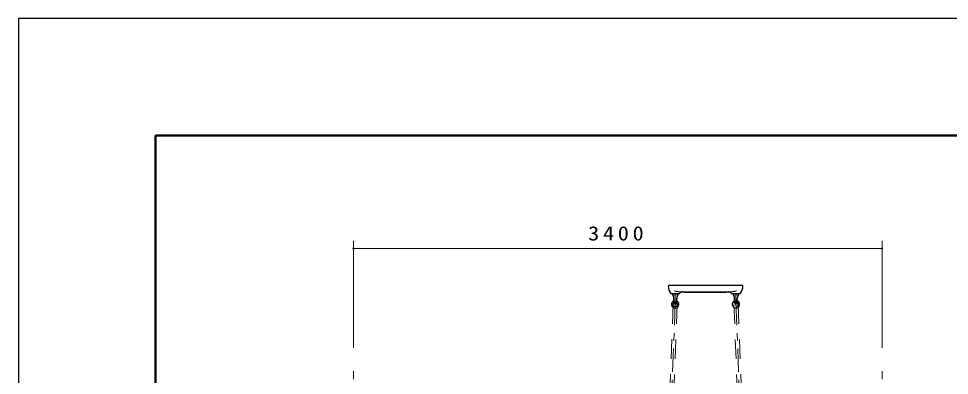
# Model space of a CAD drawing. Units: millimetres on the paper, with parts at other scales. Extents: x 197 to 617, y 140 to 437.
# Drawn here: x 196.6 to 316.3, y 391.1 to 436.9 of the extents above; entities that cross this region are included whole.
import ezdxf

# ---------------------------------------------------------------- set-up
doc = ezdxf.new("R2010")
doc.units = ezdxf.units.MM
doc.linetypes.add('USER1', pattern=[4.5, 2.5, -2])
doc.linetypes.add('USER2', pattern=[6, 3, -1, 1, -1])
for name, color, linetype, lineweight in [('A3図枠', 140, 'Continuous', 50), ('線', 2, 'Continuous', 25), ('補助', 2, 'Continuous', 13)]:
    doc.layers.add(name, color=color, linetype=linetype, lineweight=lineweight)
doc.styles.add('ＭＳ ゴシック', font='')
doc.styles.get('ＭＳ ゴシック').set_extended_font_data('MS Gothic')

# ---------------------------------------------------------------- blocks, each defined once
blk = doc.blocks.new('dimension_origin')
at = {"color": 0, "linetype": 'Continuous', "lineweight": -2}
blk.add_circle((0, 0), 1.25, dxfattribs=at)

msp = doc.modelspace()

# ---------------------------------------------------------------- linework, layer by layer
at = {"layer": 'A3図枠', "color": 7}
for p, q in [((599.181, 421.877), (214.181, 421.877)), ((214.181, 421.877), (214.181, 154.877))]:
    msp.add_line(p, q, dxfattribs=at)
at = {"layer": '線', "color": 131}
for p, q in [((289.721, 402.599), (280.241, 402.599)), ((280.506, 401.599), (281.603, 401.599)), ((281.316, 401.599), (281.355, 401.599)), ((281.841, 401.799), (288.12, 401.799)), ((282.281, 401.766), (282.276, 401.779)), ((282.291, 401.759), (282.391, 401.759)), ((282.391, 401.759), (287.57, 401.759)), ((287.57, 401.759), (287.671, 401.759)), ((287.685, 401.779), (287.68, 401.766)), ((288.358, 401.599), (289.455, 401.599)), ((288.606, 401.599), (288.646, 401.599))]:
    msp.add_line(p, q, dxfattribs=at)
at = {"layer": '線', "color": 7, "lineweight": 13}
for p, q in [((281.407, 401.599), (280.755, 401.599)), ((280.813, 401.399), (281.081, 401.385)), ((281.348, 401.399), (281.081, 401.385)), ((288.555, 401.599), (289.207, 401.599)), ((288.613, 401.399), (288.881, 401.385)), ((289.148, 401.399), (288.881, 401.385))]:
    msp.add_line(p, q, dxfattribs=at)
at = {"layer": '線', "linetype": 'USER2', "lineweight": 13}
for p, q in [((281.081, 401.599), (281.081, 400.219)), ((288.881, 401.599), (288.881, 400.219))]:
    msp.add_line(p, q, dxfattribs=at)
at = {"layer": '線', "color": 4, "linetype": 'USER1', "lineweight": 13}
for p, q in [((280.804, 400.209), (279.416, 363.95)), ((281.334, 400.189), (279.945, 363.93)), ((288.627, 400.189), (290.016, 363.93)), ((289.157, 400.209), (290.545, 363.95))]:
    msp.add_line(p, q, dxfattribs=at)
at = {"layer": '線', "color": 1, "linetype": 'USER2', "lineweight": 13}
for p, q in [((281.081, 400.499), (279.681, 363.94)), ((288.881, 400.499), (290.281, 363.94)), ((239.681, 332.59), (239.681, 392.59)), ((307.681, 332.59), (307.681, 392.59))]:
    msp.add_line(p, q, dxfattribs=at)
at = {"layer": '線', "color": 7}
for p, q in [((280.941, 400.349), (280.897, 400.929)), ((281.22, 400.349), (281.264, 400.929)), ((288.741, 400.349), (288.697, 400.929)), ((289.02, 400.349), (289.064, 400.929))]:
    msp.add_line(p, q, dxfattribs=at)
msp.add_lwpolyline([(196.588, 139.92), (616.697, 139.92), (616.697, 436.915), (196.588, 436.915)], close=True, dxfattribs=at)
at = {"layer": '線', "color": 131}
for centre, radius, start, end in [((280.241, 402.539), 0.06, 90, 180), ((281.781, 402.539), 1.6, 180, 215.23442), ((288.181, 402.539), 1.6, 324.76558, 0), ((289.721, 402.539), 0.06, 0, 90), ((280.506, 401.639), 0.04, 215.23442, 270), ((281.603, 401.639), 0.04, 270, 316.56746), ((282.068, 401.199), 0.6, 90, 136.56746), ((282.248, 401.769), 0.03, 20, 90), ((282.291, 401.769), 0.01, 200, 270), ((287.671, 401.769), 0.01, 270, 340), ((287.713, 401.769), 0.03, 90, 160), ((287.893, 401.199), 0.6, 43.43254, 90), ((288.358, 401.639), 0.04, 223.43254, 270), ((289.455, 401.639), 0.04, 270, 324.76558)]:
    msp.add_arc(centre, radius, start, end, dxfattribs=at)
at = {"layer": '線', "color": 7}
for centre, radius, start, end in [((281.065, 401.575), 0.335, 180, 205.63379), ((279.501, 400.825), 1.4, 4.29132, 25.63379), ((282.66, 400.825), 1.4, 154.36621, 175.70868), ((281.096, 401.575), 0.335, 335.02728, 0), ((288.865, 401.575), 0.335, 180, 204.97272), ((287.301, 400.825), 1.4, 4.29132, 25.63379), ((290.46, 400.825), 1.4, 154.36621, 175.70868), ((288.896, 401.575), 0.335, 334.36621, 0), ((281.074, 400.199), 0.48, 106.40431, 267.86271), ((281.074, 400.199), 0.3, 113.79504, 267.86271), ((281.081, 400.359), 0.14, 184.29132, 355.70868), ((281.074, 400.199), 0.48, 267.86271, 71.95745), ((281.074, 400.199), 0.3, 267.86271, 63.47196), ((288.887, 400.199), 0.48, 108.04255, 272.13729), ((288.881, 400.359), 0.14, 184.29132, 355.70868), ((288.887, 400.199), 0.3, 272.13729, 66.20496), ((288.887, 400.199), 0.48, 272.13729, 73.59569)]:
    msp.add_arc(centre, radius, start, end, dxfattribs=at)
at = {"layer": '線', "color": 7, "lineweight": 13}
for centre, radius, start, end in [((280.755, 401.575), 0.024, 90, 180), ((280.816, 401.459), 0.06, 204.97272, 270), ((281.345, 401.459), 0.06, 270, 335.02728), ((281.407, 401.575), 0.024, 0, 90), ((288.555, 401.575), 0.024, 90, 180), ((288.616, 401.459), 0.06, 204.97272, 270), ((289.145, 401.459), 0.06, 270, 335.02728), ((289.207, 401.575), 0.024, 0, 90)]:
    msp.add_arc(centre, radius, start, end, dxfattribs=at)
at = {"layer": '線', "color": 7, "linetype": 'USER1', "lineweight": 13}
for centre in [(281.081, 400.359), (288.881, 400.359)]:
    msp.add_arc(centre, 0.14, 355.70868, 184.29132, dxfattribs=at)
at = {"layer": '線', "color": 131, "lineweight": 13}
for points, knots in [([(281.633, 401.811), (281.629, 401.811), (281.626, 401.812), (281.623, 401.812), (281.619, 401.812), (281.616, 401.813), (281.613, 401.813), (281.61, 401.813), (281.606, 401.814), (281.603, 401.814), (281.6, 401.815), (281.596, 401.815), (281.593, 401.815), (281.59, 401.816), (281.586, 401.816), (281.583, 401.816), (281.58, 401.817), (281.577, 401.817), (281.573, 401.818), (281.57, 401.818), (281.567, 401.818), (281.563, 401.819), (281.56, 401.819), (281.557, 401.82), (281.554, 401.82), (281.55, 401.82), (281.547, 401.821), (281.544, 401.821), (281.54, 401.822), (281.537, 401.822), (281.534, 401.823), (281.531, 401.823), (281.527, 401.823), (281.524, 401.824), (281.521, 401.824), (281.517, 401.825), (281.514, 401.825), (281.511, 401.826), (281.508, 401.826), (281.504, 401.826), (281.501, 401.827), (281.498, 401.827), (281.495, 401.828), (281.491, 401.828), (281.488, 401.829), (281.485, 401.829), (281.481, 401.83), (281.478, 401.83), (281.475, 401.831), (281.472, 401.831), (281.468, 401.832), (281.465, 401.832), (281.462, 401.833), (281.458, 401.833), (281.455, 401.834), (281.452, 401.834), (281.449, 401.835), (281.445, 401.835), (281.442, 401.836), (281.439, 401.836), (281.436, 401.837), (281.432, 401.837), (281.429, 401.838), (281.426, 401.838), (281.422, 401.839), (281.419, 401.839), (281.416, 401.84), (281.413, 401.84), (281.409, 401.841), (281.406, 401.841), (281.403, 401.842), (281.4, 401.842), (281.396, 401.843), (281.393, 401.843), (281.39, 401.844), (281.387, 401.844), (281.383, 401.845), (281.38, 401.845), (281.377, 401.846), (281.373, 401.846), (281.37, 401.847), (281.367, 401.848), (281.364, 401.848), (281.36, 401.849), (281.357, 401.849), (281.354, 401.85), (281.351, 401.85), (281.347, 401.851), (281.344, 401.851), (281.341, 401.852), (281.338, 401.853), (281.334, 401.853), (281.331, 401.854), (281.328, 401.854), (281.324, 401.855), (281.321, 401.855), (281.318, 401.856), (281.315, 401.857), (281.311, 401.857), (281.308, 401.858), (281.305, 401.858), (281.302, 401.859), (281.298, 401.859), (281.295, 401.86), (281.292, 401.861), (281.289, 401.861), (281.285, 401.862), (281.282, 401.862), (281.279, 401.863), (281.276, 401.864), (281.272, 401.864), (281.269, 401.865), (281.266, 401.865), (281.263, 401.866), (281.259, 401.867), (281.256, 401.867), (281.253, 401.868), (281.25, 401.868), (281.246, 401.869), (281.243, 401.87), (281.24, 401.87), (281.237, 401.871), (281.233, 401.871), (281.23, 401.872), (281.227, 401.873), (281.224, 401.873), (281.22, 401.874), (281.217, 401.875), (281.214, 401.875), (281.211, 401.876), (281.207, 401.876), (281.204, 401.877), (281.201, 401.878), (281.197, 401.878), (281.194, 401.879), (281.191, 401.88), (281.188, 401.88), (281.185, 401.881), (281.181, 401.882), (281.178, 401.882), (281.175, 401.883), (281.172, 401.883), (281.168, 401.884), (281.165, 401.885), (281.162, 401.885), (281.159, 401.886), (281.155, 401.887), (281.152, 401.887), (281.149, 401.888), (281.146, 401.889), (281.142, 401.889), (281.139, 401.89), (281.136, 401.891), (281.133, 401.891), (281.129, 401.892), (281.126, 401.893), (281.123, 401.893), (281.12, 401.894), (281.116, 401.895), (281.113, 401.895), (281.11, 401.896), (281.107, 401.897), (281.103, 401.897), (281.1, 401.898), (281.097, 401.899), (281.094, 401.899), (281.09, 401.9), (281.087, 401.901), (281.084, 401.901), (281.081, 401.902), (281.077, 401.903), (281.074, 401.903), (281.071, 401.904), (281.068, 401.905), (281.064, 401.905), (281.061, 401.906), (281.058, 401.907), (281.055, 401.907), (281.052, 401.908), (281.048, 401.909), (281.045, 401.909), (281.042, 401.91), (281.039, 401.911), (281.035, 401.912), (281.032, 401.912), (281.029, 401.913), (281.026, 401.914), (281.022, 401.914), (281.019, 401.915), (281.016, 401.916), (281.013, 401.916), (281.009, 401.917), (281.006, 401.918), (281.003, 401.918), (281, 401.919), (280.996, 401.92), (280.993, 401.921), (280.99, 401.921), (280.987, 401.922)], [0, 0, 0, 0, 1, 1, 1, 2, 2, 2, 3, 3, 3, 4, 4, 4, 5, 5, 5, 6, 6, 6, 7, 7, 7, 8, 8, 8, 9, 9, 9, 10, 10, 10, 11, 11, 11, 12, 12, 12, 13, 13, 13, 14, 14, 14, 15, 15, 15, 16, 16, 16, 17, 17, 17, 18, 18, 18, 19, 19, 19, 20, 20, 20, 21, 21, 21, 22, 22, 22, 23, 23, 23, 24, 24, 24, 25, 25, 25, 26, 26, 26, 27, 27, 27, 28, 28, 28, 29, 29, 29, 30, 30, 30, 31, 31, 31, 32, 32, 32, 33, 33, 33, 34, 34, 34, 35, 35, 35, 36, 36, 36, 37, 37, 37, 38, 38, 38, 39, 39, 39, 40, 40, 40, 41, 41, 41, 42, 42, 42, 43, 43, 43, 44, 44, 44, 45, 45, 45, 46, 46, 46, 47, 47, 47, 48, 48, 48, 49, 49, 49, 50, 50, 50, 51, 51, 51, 52, 52, 52, 53, 53, 53, 54, 54, 54, 55, 55, 55, 56, 56, 56, 57, 57, 57, 58, 58, 58, 59, 59, 59, 60, 60, 60, 61, 61, 61, 62, 62, 62, 63, 63, 63, 64, 64, 64, 65, 65, 65, 66, 66, 66, 66]), ([(281.841, 401.799), (281.839, 401.799), (281.836, 401.799), (281.834, 401.799), (281.832, 401.799), (281.829, 401.799), (281.827, 401.799), (281.825, 401.799), (281.822, 401.799), (281.82, 401.799), (281.818, 401.799), (281.815, 401.799), (281.813, 401.799), (281.811, 401.799), (281.808, 401.8), (281.806, 401.8), (281.804, 401.8), (281.801, 401.8), (281.799, 401.8), (281.797, 401.8), (281.795, 401.8), (281.792, 401.8), (281.79, 401.8), (281.788, 401.8), (281.785, 401.8), (281.783, 401.8), (281.781, 401.8), (281.778, 401.8), (281.776, 401.8), (281.774, 401.801), (281.771, 401.801), (281.769, 401.801), (281.767, 401.801), (281.764, 401.801), (281.762, 401.801), (281.76, 401.801), (281.757, 401.801), (281.755, 401.801), (281.753, 401.802), (281.75, 401.802), (281.748, 401.802), (281.746, 401.802), (281.744, 401.802), (281.741, 401.802), (281.739, 401.802), (281.737, 401.802), (281.734, 401.803), (281.732, 401.803), (281.73, 401.803), (281.727, 401.803), (281.725, 401.803), (281.723, 401.803), (281.72, 401.803), (281.718, 401.804), (281.716, 401.804), (281.713, 401.804), (281.711, 401.804), (281.709, 401.804), (281.706, 401.804), (281.704, 401.805), (281.702, 401.805), (281.7, 401.805), (281.697, 401.805), (281.695, 401.805), (281.693, 401.806), (281.69, 401.806), (281.688, 401.806), (281.686, 401.806), (281.683, 401.806), (281.681, 401.807), (281.679, 401.807), (281.676, 401.807), (281.674, 401.807), (281.672, 401.807), (281.669, 401.808), (281.667, 401.808), (281.665, 401.808), (281.663, 401.808), (281.66, 401.808), (281.658, 401.809), (281.656, 401.809), (281.653, 401.809), (281.651, 401.809), (281.649, 401.809), (281.646, 401.81), (281.644, 401.81), (281.642, 401.81), (281.639, 401.81), (281.637, 401.811), (281.635, 401.811), (281.633, 401.811)], [0, 0, 0, 0, 1, 1, 1, 2, 2, 2, 3, 3, 3, 4, 4, 4, 5, 5, 5, 6, 6, 6, 7, 7, 7, 8, 8, 8, 9, 9, 9, 10, 10, 10, 11, 11, 11, 12, 12, 12, 13, 13, 13, 14, 14, 14, 15, 15, 15, 16, 16, 16, 17, 17, 17, 18, 18, 18, 19, 19, 19, 20, 20, 20, 21, 21, 21, 22, 22, 22, 23, 23, 23, 24, 24, 24, 25, 25, 25, 26, 26, 26, 27, 27, 27, 28, 28, 28, 29, 29, 29, 30, 30, 30, 30]), ([(288.329, 401.811), (288.326, 401.811), (288.324, 401.811), (288.322, 401.81), (288.319, 401.81), (288.317, 401.81), (288.315, 401.81), (288.313, 401.809), (288.31, 401.809), (288.308, 401.809), (288.306, 401.809), (288.303, 401.809), (288.301, 401.808), (288.299, 401.808), (288.296, 401.808), (288.294, 401.808), (288.292, 401.808), (288.289, 401.807), (288.287, 401.807), (288.285, 401.807), (288.283, 401.807), (288.28, 401.807), (288.278, 401.806), (288.276, 401.806), (288.273, 401.806), (288.271, 401.806), (288.269, 401.806), (288.266, 401.805), (288.264, 401.805), (288.262, 401.805), (288.259, 401.805), (288.257, 401.805), (288.255, 401.804), (288.252, 401.804), (288.25, 401.804), (288.248, 401.804), (288.246, 401.804), (288.243, 401.804), (288.241, 401.803), (288.239, 401.803), (288.236, 401.803), (288.234, 401.803), (288.232, 401.803), (288.229, 401.803), (288.227, 401.803), (288.225, 401.802), (288.222, 401.802), (288.22, 401.802), (288.218, 401.802), (288.215, 401.802), (288.213, 401.802), (288.211, 401.802), (288.208, 401.802), (288.206, 401.801), (288.204, 401.801), (288.202, 401.801), (288.199, 401.801), (288.197, 401.801), (288.195, 401.801), (288.192, 401.801), (288.19, 401.801), (288.188, 401.801), (288.185, 401.8), (288.183, 401.8), (288.181, 401.8), (288.178, 401.8), (288.176, 401.8), (288.174, 401.8), (288.171, 401.8), (288.169, 401.8), (288.167, 401.8), (288.164, 401.8), (288.162, 401.8), (288.16, 401.8), (288.157, 401.8), (288.155, 401.8), (288.153, 401.8), (288.151, 401.799), (288.148, 401.799), (288.146, 401.799), (288.144, 401.799), (288.141, 401.799), (288.139, 401.799), (288.137, 401.799), (288.134, 401.799), (288.132, 401.799), (288.13, 401.799), (288.127, 401.799), (288.125, 401.799), (288.123, 401.799), (288.12, 401.799)], [0, 0, 0, 0, 1, 1, 1, 2, 2, 2, 3, 3, 3, 4, 4, 4, 5, 5, 5, 6, 6, 6, 7, 7, 7, 8, 8, 8, 9, 9, 9, 10, 10, 10, 11, 11, 11, 12, 12, 12, 13, 13, 13, 14, 14, 14, 15, 15, 15, 16, 16, 16, 17, 17, 17, 18, 18, 18, 19, 19, 19, 20, 20, 20, 21, 21, 21, 22, 22, 22, 23, 23, 23, 24, 24, 24, 25, 25, 25, 26, 26, 26, 27, 27, 27, 28, 28, 28, 29, 29, 29, 30, 30, 30, 30]), ([(288.974, 401.922), (288.971, 401.921), (288.968, 401.921), (288.965, 401.92), (288.962, 401.919), (288.958, 401.919), (288.955, 401.918), (288.952, 401.917), (288.949, 401.916), (288.945, 401.916), (288.942, 401.915), (288.939, 401.914), (288.936, 401.914), (288.932, 401.913), (288.929, 401.912), (288.926, 401.912), (288.923, 401.911), (288.919, 401.91), (288.916, 401.909), (288.913, 401.909), (288.91, 401.908), (288.907, 401.907), (288.903, 401.907), (288.9, 401.906), (288.897, 401.905), (288.894, 401.905), (288.89, 401.904), (288.887, 401.903), (288.884, 401.903), (288.881, 401.902), (288.877, 401.901), (288.874, 401.901), (288.871, 401.9), (288.868, 401.899), (288.864, 401.899), (288.861, 401.898), (288.858, 401.897), (288.855, 401.897), (288.851, 401.896), (288.848, 401.895), (288.845, 401.895), (288.842, 401.894), (288.838, 401.893), (288.835, 401.893), (288.832, 401.892), (288.829, 401.891), (288.825, 401.891), (288.822, 401.89), (288.819, 401.889), (288.816, 401.889), (288.812, 401.888), (288.809, 401.887), (288.806, 401.887), (288.803, 401.886), (288.799, 401.885), (288.796, 401.885), (288.793, 401.884), (288.79, 401.883), (288.787, 401.883), (288.783, 401.882), (288.78, 401.882), (288.777, 401.881), (288.774, 401.88), (288.77, 401.88), (288.767, 401.879), (288.764, 401.878), (288.76, 401.878), (288.757, 401.877), (288.754, 401.876), (288.751, 401.876), (288.748, 401.875), (288.744, 401.875), (288.741, 401.874), (288.738, 401.873), (288.734, 401.873), (288.731, 401.872), (288.728, 401.871), (288.725, 401.871), (288.721, 401.87), (288.718, 401.87), (288.715, 401.869), (288.712, 401.868), (288.708, 401.868), (288.705, 401.867), (288.702, 401.867), (288.699, 401.866), (288.695, 401.865), (288.692, 401.865), (288.689, 401.864), (288.686, 401.864), (288.682, 401.863), (288.679, 401.862), (288.676, 401.862), (288.673, 401.861), (288.669, 401.861), (288.666, 401.86), (288.663, 401.859), (288.66, 401.859), (288.656, 401.858), (288.653, 401.858), (288.65, 401.857), (288.647, 401.857), (288.643, 401.856), (288.64, 401.855), (288.637, 401.855), (288.634, 401.854), (288.63, 401.854), (288.627, 401.853), (288.624, 401.853), (288.62, 401.852), (288.617, 401.851), (288.614, 401.851), (288.611, 401.85), (288.607, 401.85), (288.604, 401.849), (288.601, 401.849), (288.598, 401.848), (288.594, 401.848), (288.591, 401.847), (288.588, 401.846), (288.585, 401.846), (288.581, 401.845), (288.578, 401.845), (288.575, 401.844), (288.571, 401.844), (288.568, 401.843), (288.565, 401.843), (288.562, 401.842), (288.558, 401.842), (288.555, 401.841), (288.552, 401.841), (288.549, 401.84), (288.545, 401.84), (288.542, 401.839), (288.539, 401.839), (288.536, 401.838), (288.532, 401.838), (288.529, 401.837), (288.526, 401.837), (288.522, 401.836), (288.519, 401.836), (288.516, 401.835), (288.513, 401.835), (288.509, 401.834), (288.506, 401.834), (288.503, 401.833), (288.5, 401.833), (288.496, 401.832), (288.493, 401.832), (288.49, 401.831), (288.486, 401.831), (288.483, 401.83), (288.48, 401.83), (288.477, 401.829), (288.473, 401.829), (288.47, 401.828), (288.467, 401.828), (288.463, 401.827), (288.46, 401.827), (288.457, 401.826), (288.454, 401.826), (288.45, 401.826), (288.447, 401.825), (288.444, 401.825), (288.441, 401.824), (288.437, 401.824), (288.434, 401.823), (288.431, 401.823), (288.427, 401.823), (288.424, 401.822), (288.421, 401.822), (288.418, 401.821), (288.414, 401.821), (288.411, 401.82), (288.408, 401.82), (288.404, 401.82), (288.401, 401.819), (288.398, 401.819), (288.395, 401.818), (288.391, 401.818), (288.388, 401.818), (288.385, 401.817), (288.381, 401.817), (288.378, 401.816), (288.375, 401.816), (288.372, 401.816), (288.368, 401.815), (288.365, 401.815), (288.362, 401.815), (288.358, 401.814), (288.355, 401.814), (288.352, 401.813), (288.348, 401.813), (288.345, 401.813), (288.342, 401.812), (288.339, 401.812), (288.335, 401.812), (288.332, 401.811), (288.329, 401.811)], [0, 0, 0, 0, 1, 1, 1, 2, 2, 2, 3, 3, 3, 4, 4, 4, 5, 5, 5, 6, 6, 6, 7, 7, 7, 8, 8, 8, 9, 9, 9, 10, 10, 10, 11, 11, 11, 12, 12, 12, 13, 13, 13, 14, 14, 14, 15, 15, 15, 16, 16, 16, 17, 17, 17, 18, 18, 18, 19, 19, 19, 20, 20, 20, 21, 21, 21, 22, 22, 22, 23, 23, 23, 24, 24, 24, 25, 25, 25, 26, 26, 26, 27, 27, 27, 28, 28, 28, 29, 29, 29, 30, 30, 30, 31, 31, 31, 32, 32, 32, 33, 33, 33, 34, 34, 34, 35, 35, 35, 36, 36, 36, 37, 37, 37, 38, 38, 38, 39, 39, 39, 40, 40, 40, 41, 41, 41, 42, 42, 42, 43, 43, 43, 44, 44, 44, 45, 45, 45, 46, 46, 46, 47, 47, 47, 48, 48, 48, 49, 49, 49, 50, 50, 50, 51, 51, 51, 52, 52, 52, 53, 53, 53, 54, 54, 54, 55, 55, 55, 56, 56, 56, 57, 57, 57, 58, 58, 58, 59, 59, 59, 60, 60, 60, 61, 61, 61, 62, 62, 62, 63, 63, 63, 64, 64, 64, 65, 65, 65, 66, 66, 66, 66])]:
    msp.add_open_spline(points, degree=3, knots=knots, dxfattribs=at)
at = {"layer": '補助'}
for p, q in [((239.681, 394.59), (239.681, 408.374)), ((239.681, 407.374), (307.681, 407.374)), ((307.681, 394.59), (307.681, 408.374))]:
    msp.add_line(p, q, dxfattribs=at)

# ---------------------------------------------------------------- block references
at = {"layer": '補助', "xscale": 0.0667, "yscale": 0.0667}
msp.add_blockref('dimension_origin', (239.681, 407.374), dxfattribs=at)
at = {"layer": '補助', "xscale": 0.0667, "yscale": 0.0667, "rotation": 180}
msp.add_blockref('dimension_origin', (307.681, 407.374), dxfattribs=at)

# ---------------------------------------------------------------- texts
at = {"layer": '補助', "insert": (273.681, 408.374), "char_height": 1.833, "attachment_point": 8, "style": 'ＭＳ ゴシック'}
msp.add_mtext('\\T1.33;\\W1.15;3400', dxfattribs=at)

doc.saveas('drawing.dxf')
